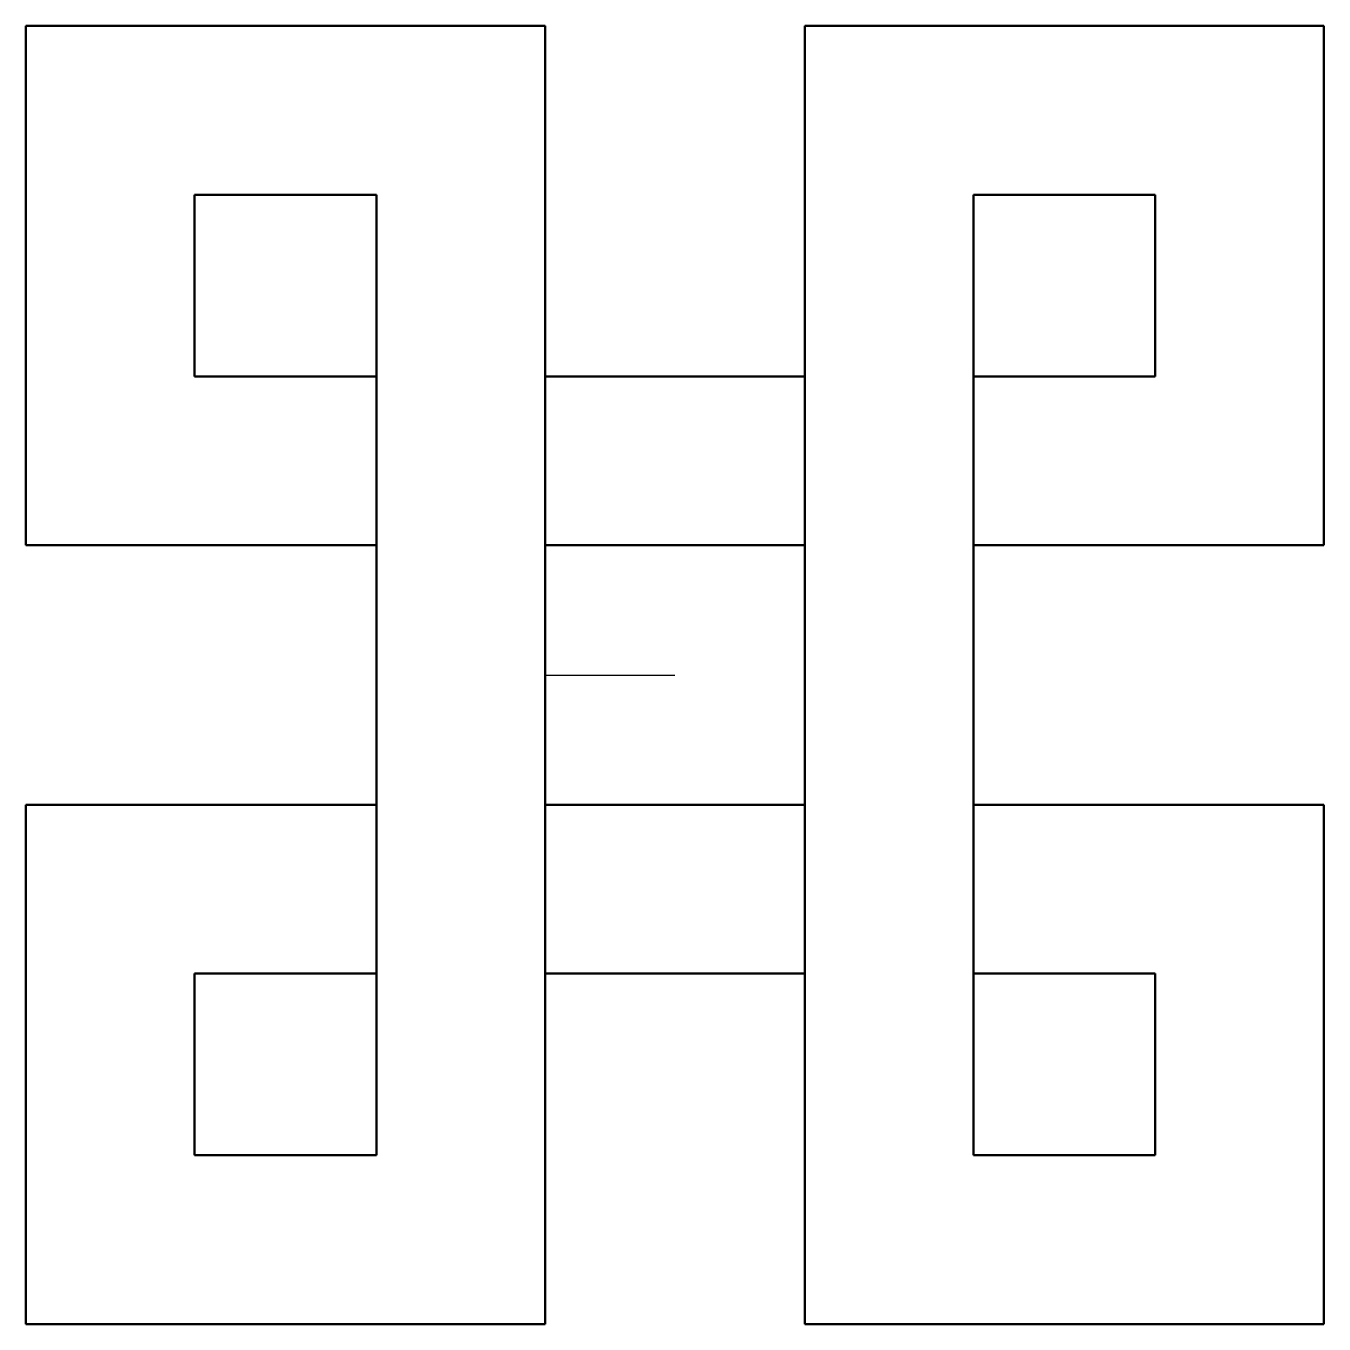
# Model space of a CAD drawing. Header units: millimetres. Extents: x 2597 to 2697, y 671 to 771.
import ezdxf

# ---------------------------------------------------------------- set-up
doc = ezdxf.new("R2010")
doc.units = ezdxf.units.MM
doc.layers.add('Contornos Visibles', color=7, linetype='Continuous', lineweight=50, true_color=0xffffff)
doc.layers.add('Referencias 2', color=3, linetype='Continuous', lineweight=25, true_color=0x00ff00)

msp = doc.modelspace()

# ---------------------------------------------------------------- linework, layer by layer
at = {"layer": 'Contornos Visibles'}
for p, q in [((2596.57, 771.17), (2609.57, 771.17)), ((2596.57, 758.17), (2596.57, 771.17)), ((2609.57, 771.17), (2623.57, 771.17)), ((2623.57, 771.17), (2636.57, 771.17)), ((2636.57, 758.17), (2636.57, 771.17)), ((2656.57, 771.17), (2656.57, 758.17)), ((2656.57, 771.17), (2669.57, 771.17)), ((2669.57, 771.17), (2683.57, 771.17)), ((2683.57, 771.17), (2696.57, 771.17)), ((2696.57, 771.17), (2696.57, 758.17)), ((2596.57, 744.17), (2596.57, 758.17)), ((2609.57, 758.17), (2623.57, 758.17)), ((2609.57, 744.17), (2609.57, 758.17)), ((2623.57, 744.17), (2623.57, 758.17)), ((2636.57, 744.17), (2636.57, 758.17)), ((2656.57, 758.17), (2656.57, 744.17)), ((2669.57, 758.17), (2669.57, 744.17)), ((2669.57, 758.17), (2683.57, 758.17)), ((2683.57, 758.17), (2683.57, 744.17)), ((2696.57, 758.17), (2696.57, 744.17)), ((2596.57, 731.17), (2596.57, 744.17)), ((2609.57, 744.17), (2623.57, 744.17)), ((2623.57, 731.17), (2623.57, 744.17)), ((2636.57, 731.17), (2636.57, 744.17)), ((2636.57, 744.17), (2656.57, 744.17)), ((2656.57, 731.17), (2656.57, 744.17)), ((2669.57, 744.17), (2683.57, 744.17)), ((2669.57, 744.17), (2669.57, 731.17)), ((2696.57, 744.17), (2696.57, 731.17)), ((2596.57, 731.17), (2609.57, 731.17)), ((2609.57, 731.17), (2623.57, 731.17)), ((2623.57, 711.17), (2623.57, 731.17)), ((2636.57, 711.17), (2636.57, 731.17)), ((2636.57, 731.17), (2656.57, 731.17)), ((2656.57, 711.17), (2656.57, 731.17)), ((2669.57, 731.17), (2683.57, 731.17)), ((2669.57, 711.17), (2669.57, 731.17)), ((2683.57, 731.17), (2696.57, 731.17)), ((2596.57, 698.17), (2596.57, 711.17)), ((2609.57, 711.17), (2596.57, 711.17)), ((2623.57, 711.17), (2609.57, 711.17)), ((2623.57, 711.17), (2623.57, 698.17)), ((2636.57, 711.17), (2656.57, 711.17)), ((2636.57, 711.17), (2636.57, 698.17)), ((2656.57, 711.17), (2656.57, 698.17)), ((2683.57, 711.17), (2669.57, 711.17)), ((2669.57, 711.17), (2669.57, 698.17)), ((2696.57, 711.17), (2683.57, 711.17)), ((2696.57, 711.17), (2696.57, 698.17)), ((2596.57, 684.17), (2596.57, 698.17)), ((2609.57, 684.17), (2609.57, 698.17)), ((2623.57, 698.17), (2609.57, 698.17)), ((2623.57, 684.17), (2623.57, 698.17)), ((2636.57, 684.17), (2636.57, 698.17)), ((2636.57, 698.17), (2656.57, 698.17)), ((2656.57, 698.17), (2656.57, 684.17)), ((2683.57, 698.17), (2669.57, 698.17)), ((2669.57, 698.17), (2669.57, 684.17)), ((2683.57, 698.17), (2683.57, 684.17)), ((2696.57, 698.17), (2696.57, 684.17)), ((2596.57, 671.17), (2596.57, 684.17)), ((2623.57, 684.17), (2609.57, 684.17)), ((2636.57, 671.17), (2636.57, 684.17)), ((2656.57, 684.17), (2656.57, 671.17)), ((2683.57, 684.17), (2669.57, 684.17)), ((2696.57, 684.17), (2696.57, 671.17)), ((2609.57, 671.17), (2596.57, 671.17)), ((2623.57, 671.17), (2609.57, 671.17)), ((2636.57, 671.17), (2623.57, 671.17)), ((2669.57, 671.17), (2656.57, 671.17)), ((2683.57, 671.17), (2669.57, 671.17)), ((2696.57, 671.17), (2683.57, 671.17))]:
    msp.add_line(p, q, dxfattribs=at)
at = {"layer": 'Referencias 2'}
msp.add_line((2636.57, 721.17), (2646.57, 721.17), dxfattribs=at)

doc.saveas('drawing.dxf')
